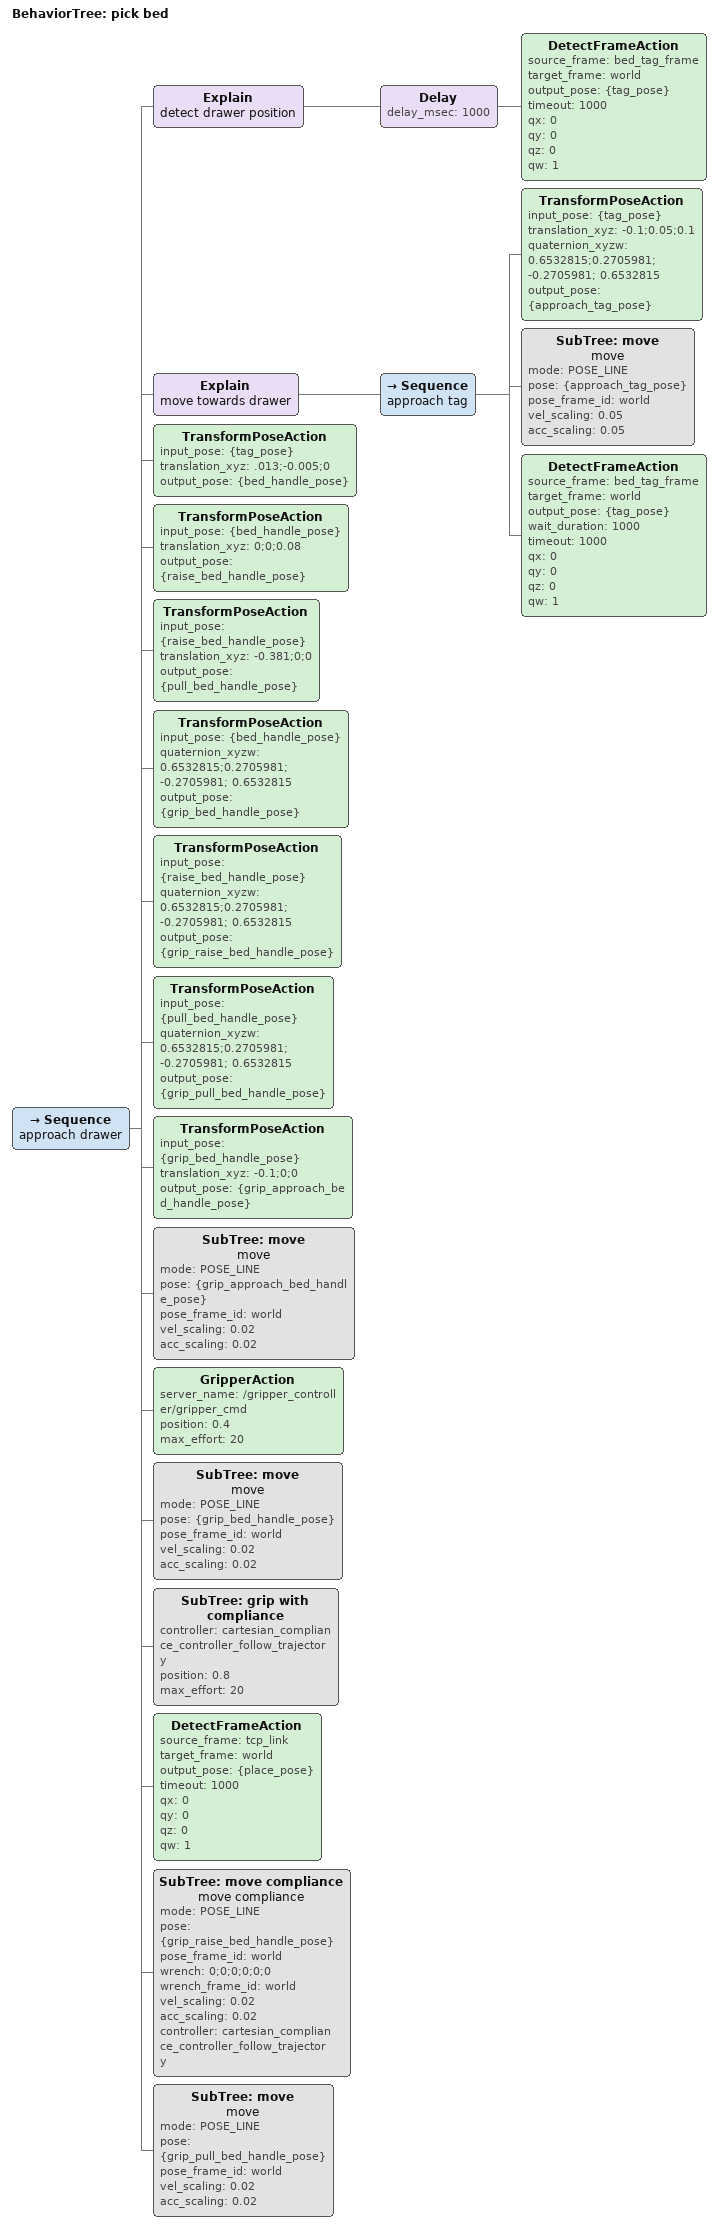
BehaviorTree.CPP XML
<root>
<!--
    outputs:
      - place_pose

  -->
    <BehaviorTree ID="pick bed">
        <Sequence name="approach drawer">

            <!-- detect tag pose -->
            <Explain name="detect drawer position">
                <Delay delay_msec="1000">
                    <DetectFrameAction
                        source_frame="bed_tag_frame"
                        target_frame="world"
                        output_pose="{tag_pose}"
                        timeout="1000"
                        qx="0"
                        qy="0"
                        qz="0"
                        qw="1"
                    />
                </Delay>
            </Explain>

            <Explain name="move towards drawer">
                <Sequence name="approach tag">

                    <TransformPoseAction
                        input_pose="{tag_pose}"
                        translation_xyz="-0.1;0.05;0.1"
                        quaternion_xyzw="0.6532815;0.2705981; -0.2705981; 0.6532815"
                        output_pose="{approach_tag_pose}"
                    />

                    <SubTree
                        ID="move"
                        name="move"
                        mode="POSE_LINE"
                        pose="{approach_tag_pose}"
                        pose_frame_id="world"
                        vel_scaling="0.05"
                        acc_scaling="0.05"
                    />

                    <DetectFrameAction
                        source_frame="bed_tag_frame"
                        target_frame="world"
                        output_pose="{tag_pose}"
                        wait_duration="1000"
                        timeout="1000"
                        qx="0"
                        qy="0"
                        qz="0"
                        qw="1"
                    />

                </Sequence>
            </Explain>

            <TransformPoseAction
                        input_pose="{tag_pose}"
                        translation_xyz=".013;-0.005;0"
                        output_pose="{bed_handle_pose}"
                    />

            <TransformPoseAction
                        input_pose="{bed_handle_pose}"
                        translation_xyz="0;0;0.08"
                        output_pose="{raise_bed_handle_pose}"
                    />
            <TransformPoseAction
                        input_pose="{raise_bed_handle_pose}"
                        translation_xyz="-0.381;0;0"
                        output_pose="{pull_bed_handle_pose}"
                    />
            <TransformPoseAction
                        input_pose="{bed_handle_pose}"
                        quaternion_xyzw="0.6532815;0.2705981; -0.2705981; 0.6532815"
                        output_pose="{grip_bed_handle_pose}"
                    />

            <TransformPoseAction
                        input_pose="{raise_bed_handle_pose}"
                        quaternion_xyzw="0.6532815;0.2705981; -0.2705981; 0.6532815"
                        output_pose="{grip_raise_bed_handle_pose}"
                    />
             <TransformPoseAction
                        input_pose="{pull_bed_handle_pose}"
                        quaternion_xyzw="0.6532815;0.2705981; -0.2705981; 0.6532815"
                        output_pose="{grip_pull_bed_handle_pose}"
                    />

             <TransformPoseAction
                        input_pose="{grip_bed_handle_pose}"
                        translation_xyz="-0.1;0;0"
                        output_pose="{grip_approach_bed_handle_pose}"
                    />

            <SubTree
                        ID="move"
                        name="move"
                        mode="POSE_LINE"
                        pose="{grip_approach_bed_handle_pose}"
                        pose_frame_id="world"
                        vel_scaling="0.02"
                        acc_scaling="0.02"
                    />

            <GripperAction
                        server_name="/gripper_controller/gripper_cmd"
                        position="0.4"
                        max_effort="20"
                    />

            <SubTree
                        ID="move"
                        name="move"
                        mode="POSE_LINE"
                        pose="{grip_bed_handle_pose}"
                        pose_frame_id="world"
                        vel_scaling="0.02"
                        acc_scaling="0.02"
                    />

            <SubTree
                        ID="grip with compliance"
                        controller="cartesian_compliance_controller_follow_trajectory"
                        position="0.8"
                        max_effort="20"
                    />

                    <DetectFrameAction
                        source_frame="tcp_link"
                        target_frame="world"
                        output_pose="{place_pose}"
                        timeout="1000"
                        qx="0"
                        qy="0"
                        qz="0"
                        qw="1"
                    />

            <SubTree
                         ID="move compliance"
                        name="move compliance"
                        mode="POSE_LINE"
                        pose="{grip_raise_bed_handle_pose}"
                        pose_frame_id="world"
                        wrench="0;0;0;0;0;0"
                        wrench_frame_id="world"
                        vel_scaling="0.02"
                        acc_scaling="0.02"
                        controller="cartesian_compliance_controller_follow_trajectory"
                    />

            <SubTree
                        ID="move"
                        name="move"
                        mode="POSE_LINE"
                        pose="{grip_pull_bed_handle_pose}"
                        pose_frame_id="world"
                        vel_scaling="0.02"
                        acc_scaling="0.02"
                    />

        </Sequence>
    </BehaviorTree>
</root>
